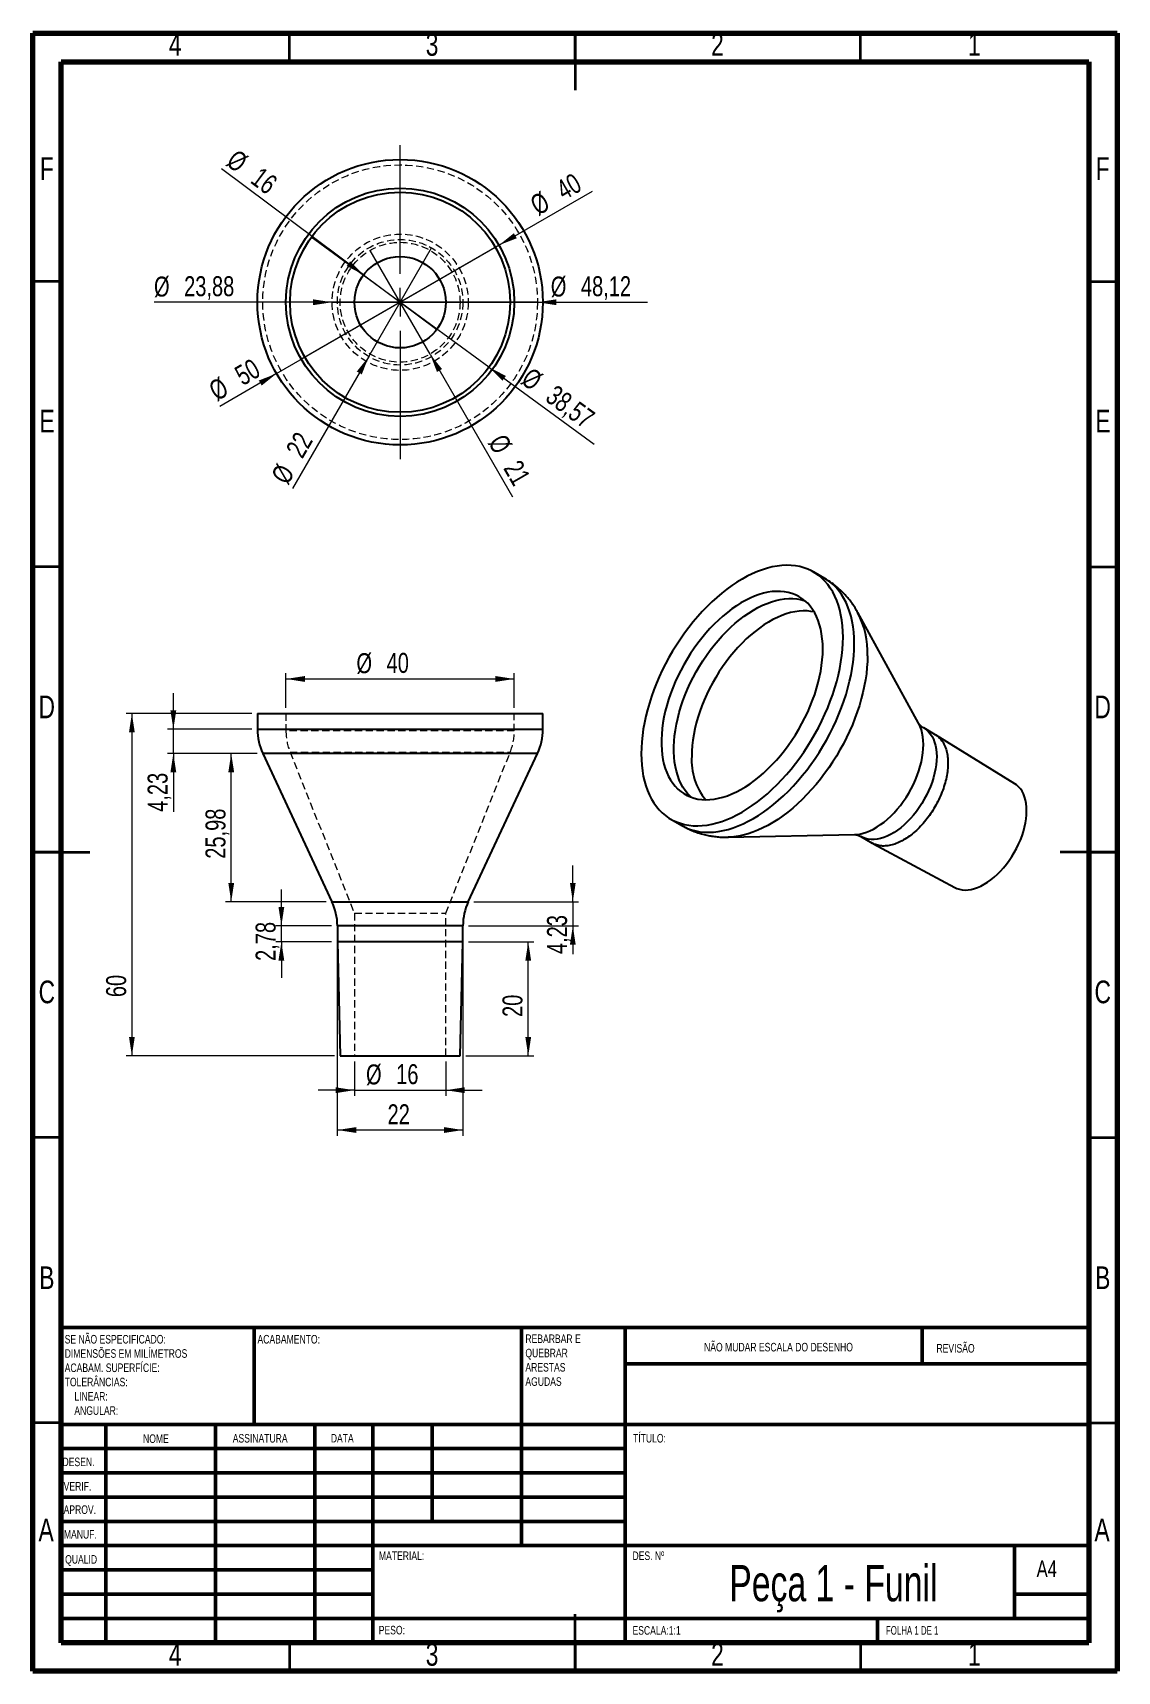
# Model space of a CAD drawing. Header units: millimetres. Extents: x 15 to 205, y 5 to 292.
import ezdxf

# ---------------------------------------------------------------- set-up
doc = ezdxf.new("R2010")
doc.units = ezdxf.units.MM
doc.linetypes.add('HIDDEN', pattern=[1.905, 1.27, -0.635])
doc.styles.add('SLDTEXTSTYLE0', font='TXT', dxfattribs={"width": 0.75})
doc.styles.add('SLDTEXTSTYLE1', font='TXT', dxfattribs={"width": 0.6875})
doc.styles.add('SLDTEXTSTYLE2', font='TXT', dxfattribs={"width": 0.696429})
doc.dimstyles.new('SLDDIMSTYLE0', dxfattribs={"dimtxt": 3.5, "dimasz": 3.302, "dimexe": 0, "dimexo": 0.0625, "dimgap": 0.875, "dimtad": 1, "dimrnd": 1e-09, "dimzin": 12, "dimdsep": 46, "dimtxsty": 'SLDTEXTSTYLE0', "dimblk1": 'NONE', "dimsah": 1, "dimcen": 0, "dimadec": 0, "dimazin": 3, "dimtfac": 1, "dimtmove": 0, "dimatfit": 3, "dimldrblk": 'NONE', "dimfxl": 0, "dimfrac": 2, "dimtolj": 1, "dimtzin": 12, "dimarcsym": 0})
doc.dimstyles.new('SLDDIMSTYLE1', dxfattribs={"dimtxt": 3.5, "dimasz": 3.302, "dimexe": 0, "dimexo": 0.0625, "dimgap": 0.875, "dimtad": 1, "dimrnd": 1e-09, "dimzin": 12, "dimdsep": 46, "dimtxsty": 'SLDTEXTSTYLE0', "dimsah": 1, "dimcen": 0.09, "dimadec": 0, "dimazin": 3, "dimtfac": 1, "dimtofl": 0, "dimtmove": 0, "dimatfit": 3, "dimfxl": 0, "dimfrac": 2, "dimtolj": 1, "dimtzin": 12, "dimarcsym": 0})
doc.dimstyles.new('SLDDIMSTYLE2', dxfattribs={"dimtxt": 3.5, "dimasz": 3.302, "dimexe": 0, "dimexo": 0.0625, "dimgap": 0.875, "dimtad": 1, "dimrnd": 1e-09, "dimzin": 12, "dimdsep": 46, "dimtxsty": 'SLDTEXTSTYLE0', "dimsah": 1, "dimcen": 0.09, "dimadec": 0, "dimazin": 3, "dimtfac": 1, "dimtmove": 0, "dimatfit": 0, "dimfxl": 0, "dimfrac": 2, "dimtolj": 1, "dimtzin": 12, "dimarcsym": 0})

# ---------------------------------------------------------------- blocks, each defined once
blk = doc.blocks.new('SW_NOTE_0')
at = {"color": 0, "linetype": 'Continuous', "lineweight": 0, "char_height": 1.5, "attachment_point": 1, "style": 'SLDTEXTSTYLE0'}
for s, insert in [('SE NÃO ESPECIFICADO:', (0, 1.93)), ('ACABAM. SUPERFÍCIE:', (0, -3.07)), ('DIMENSÕES EM MILÍMETROS', (0, -0.57)), ('TOLERÂNCIAS:', (0, -5.57)), ('LINEAR:', (1.69, -8.07)), ('ANGULAR:', (1.69, -10.57))]:
    blk.add_mtext(s, dxfattribs=dict(at, insert=insert))
blk = doc.blocks.new('SW_NOTE_1')
at = {"color": 0, "linetype": 'Continuous', "lineweight": 0, "char_height": 1.5, "attachment_point": 1, "style": 'SLDTEXTSTYLE0'}
for s, insert in [('REBARBAR E', (0, 1.93)), ('QUEBRAR', (0, -0.57)), ('ARESTAS', (0, -3.07)), ('AGUDAS', (0, -5.57))]:
    blk.add_mtext(s, dxfattribs=dict(at, insert=insert))
blk = doc.blocks.new('_D')
at = {"color": 7, "linetype": 'Continuous', "lineweight": 18}
for q in [(113.09, 264.32), (62.04, 234.85)]:
    blk.add_line((96.68, 254.85), q, dxfattribs=at)
blk.add_solid([(96.68, 254.85), (99.8, 256.06), (99.29, 256.94)], dxfattribs=at)
at = {"color": 7, "linetype": 'Continuous', "lineweight": 18, "char_height": 3.5, "attachment_point": 1, "rotation": 30, "style": 'SLDTEXTSTYLE0'}
for s, insert in [('40', (106.33, 265.68)), ('%%c', (101.79, 263))]:
    blk.add_mtext(s, dxfattribs=dict(at, insert=insert))
blk = doc.blocks.new('_None')
blk = doc.blocks.new('_D_1')
at = {"color": 7, "linetype": 'Continuous', "lineweight": 18}
for q in [(63.79, 256.23), (113.38, 219.99)]:
    blk.add_line((94.93, 233.47), q, dxfattribs=at)
blk.add_solid([(94.93, 233.47), (97.3, 231.11), (97.9, 231.93)], dxfattribs=at)
at = {"color": 7, "linetype": 'Continuous', "lineweight": 18, "char_height": 3.5, "attachment_point": 1, "rotation": 323.8395, "style": 'SLDTEXTSTYLE0'}
for s, insert in [('%%c', (102.38, 233.61)), ('38,57', (106.67, 230.54))]:
    blk.add_mtext(s, dxfattribs=dict(at, insert=insert))
blk = doc.blocks.new('_D_2')
at = {"color": 7, "linetype": 'Continuous', "lineweight": 18}
for q in [(48.07, 268.21), (85.77, 240.06)]:
    blk.add_line((72.95, 249.64), q, dxfattribs=at)
blk.add_solid([(72.95, 249.64), (70.61, 252.02), (70, 251.21)], dxfattribs=at)
at = {"color": 7, "linetype": 'Continuous', "lineweight": 18, "char_height": 3.5, "attachment_point": 1, "rotation": 323.2526, "style": 'SLDTEXTSTYLE0'}
for s, insert in [('%%c', (50.77, 271.82)), ('16', (55.03, 268.71))]:
    blk.add_mtext(s, dxfattribs=dict(at, insert=insert))
blk = doc.blocks.new('_D_3')
at = {"color": 7, "linetype": 'Continuous', "lineweight": 18}
for q in [(101.01, 257.35), (47.75, 226.6)]:
    blk.add_line((57.71, 232.35), q, dxfattribs=at)
blk.add_solid([(57.71, 232.35), (54.6, 231.14), (55.11, 230.26)], dxfattribs=at)
at = {"color": 7, "linetype": 'Continuous', "lineweight": 18, "char_height": 3.5, "attachment_point": 1, "rotation": 30, "style": 'SLDTEXTSTYLE0'}
for s, insert in [('50', (50.04, 233.18)), ('%%c', (45.5, 230.5))]:
    blk.add_mtext(s, dxfattribs=dict(at, insert=insert))
blk = doc.blocks.new('_D_4')
at = {"color": 7, "linetype": 'Continuous', "lineweight": 18}
for q in [(55.3, 244.85), (122.68, 244.85)]:
    blk.add_line((103.43, 244.85), q, dxfattribs=at)
blk.add_solid([(103.43, 244.85), (106.73, 244.34), (106.73, 245.36)], dxfattribs=at)
at = {"color": 7, "linetype": 'Continuous', "lineweight": 18, "char_height": 3.5, "attachment_point": 1, "style": 'SLDTEXTSTYLE0'}
for s, insert in [('%%c', (105.76, 249.35)), ('48,12', (111.04, 249.41))]:
    blk.add_mtext(s, dxfattribs=dict(at, insert=insert))
blk = doc.blocks.new('_D_5')
at = {"color": 7, "linetype": 'Continuous', "lineweight": 18}
for q in [(36.24, 244.85), (91.3, 244.85)]:
    blk.add_line((67.43, 244.85), q, dxfattribs=at)
blk.add_solid([(67.43, 244.85), (64.12, 245.36), (64.12, 244.34)], dxfattribs=at)
at = {"color": 7, "linetype": 'Continuous', "lineweight": 18, "char_height": 3.5, "attachment_point": 1, "style": 'SLDTEXTSTYLE0'}
for s, insert in [('%%c', (36.24, 249.35)), ('23,88', (41.52, 249.41))]:
    blk.add_mtext(s, dxfattribs=dict(at, insert=insert))
blk = doc.blocks.new('_D_6')
at = {"color": 7, "linetype": 'Continuous', "lineweight": 18}
for q in [(84.86, 254.38), (60.5, 212.19)]:
    blk.add_line((73.86, 235.32), q, dxfattribs=at)
blk.add_solid([(73.86, 235.32), (71.77, 232.72), (72.65, 232.21)], dxfattribs=at)
at = {"color": 7, "linetype": 'Continuous', "lineweight": 18, "char_height": 3.5, "attachment_point": 1, "rotation": 60, "style": 'SLDTEXTSTYLE0'}
for s, insert in [('22', (59.2, 219.04)), ('%%c', (56.61, 214.44))]:
    blk.add_mtext(s, dxfattribs=dict(at, insert=insert))
blk = doc.blocks.new('_D_7')
at = {"color": 7, "linetype": 'Continuous', "lineweight": 18}
for q in [(74.11, 253.94), (99.04, 210.77)]:
    blk.add_line((84.61, 235.76), q, dxfattribs=at)
blk.add_solid([(84.61, 235.76), (85.82, 232.64), (86.7, 233.15)], dxfattribs=at)
at = {"color": 7, "linetype": 'Continuous', "lineweight": 18, "char_height": 3.5, "attachment_point": 1, "rotation": 300, "style": 'SLDTEXTSTYLE0'}
for s, insert in [('%%c', (97.72, 222.07)), ('21', (100.4, 217.52))]:
    blk.add_mtext(s, dxfattribs=dict(at, insert=insert))
blk = doc.blocks.new('SW_CENTERMARKSYMBOL_0')
at = {"color": 0, "linetype": 'Continuous', "lineweight": 0}
for p, q in [((0, 5), (0, 27.5)), ((-5, 0), (-27.5, 0)), ((0, 0), (-2.5, 0)), ((0, 0), (0, 2.5)), ((0, 0), (0, -2.5)), ((0, 0), (2.5, 0)), ((5, 0), (27.5, 0)), ((0, -5), (0, -27.5))]:
    blk.add_line(p, q, dxfattribs=at)
blk = doc.blocks.new('_D_8')
at = {"color": 7, "linetype": 'Continuous', "lineweight": 18}
for p, q in [((53.36, 172.81), (31.36, 172.81)), ((32.36, 172.81), (32.36, 112.81)), ((67.86, 112.81), (31.36, 112.81))]:
    blk.add_line(p, q, dxfattribs=at)
for points in [[(32.36, 172.81), (31.86, 169.51), (32.87, 169.51)], [(32.36, 112.81), (32.87, 116.11), (31.86, 116.11)]]:
    blk.add_solid(points, dxfattribs=at)
at = {"color": 7, "linetype": 'Continuous', "lineweight": 18, "insert": (27.85, 123.1), "char_height": 3.5, "attachment_point": 1, "rotation": 90, "style": 'SLDTEXTSTYLE0'}
blk.add_mtext('60', dxfattribs=at)
blk = doc.blocks.new('_D_9')
at = {"color": 7, "linetype": 'Continuous', "lineweight": 18}
for p, q in [((91.36, 132.81), (102.81, 132.81)), ((101.81, 112.81), (101.81, 132.81)), ((90.86, 112.81), (102.81, 112.81))]:
    blk.add_line(p, q, dxfattribs=at)
for points in [[(101.81, 132.81), (101.3, 129.51), (102.31, 129.51)], [(101.81, 112.81), (102.31, 116.11), (101.3, 116.11)]]:
    blk.add_solid(points, dxfattribs=at)
at = {"color": 7, "linetype": 'Continuous', "lineweight": 18, "insert": (97.29, 119.63), "char_height": 3.5, "attachment_point": 1, "rotation": 90, "style": 'SLDTEXTSTYLE0'}
blk.add_mtext('20', dxfattribs=at)
blk = doc.blocks.new('_D_10')
at = {"color": 7, "linetype": 'Continuous', "lineweight": 18}
for p, q in [((58.56, 135.59), (58.56, 141.94)), ((67.36, 135.59), (57.56, 135.59)), ((58.56, 132.81), (58.56, 135.59)), ((67.36, 132.81), (57.56, 132.81)), ((58.56, 132.81), (58.56, 126.46))]:
    blk.add_line(p, q, dxfattribs=at)
for points in [[(58.56, 135.59), (59.06, 138.89), (58.05, 138.89)], [(58.56, 132.81), (58.05, 129.51), (59.06, 129.51)]]:
    blk.add_solid(points, dxfattribs=at)
at = {"color": 7, "linetype": 'Continuous', "lineweight": 18, "insert": (54.04, 129.45), "char_height": 3.5, "attachment_point": 1, "rotation": 90, "style": 'SLDTEXTSTYLE0'}
blk.add_mtext('2,78', dxfattribs=at)
blk = doc.blocks.new('_D_11')
at = {"color": 7, "linetype": 'Continuous', "lineweight": 18}
for p, q in [((109.62, 139.82), (109.62, 146.17)), ((92.3, 139.82), (110.62, 139.82)), ((109.62, 139.82), (109.62, 135.59)), ((91.36, 135.59), (110.62, 135.59)), ((109.62, 135.59), (109.62, 130.65))]:
    blk.add_line(p, q, dxfattribs=at)
for points in [[(109.62, 139.82), (110.12, 143.12), (109.11, 143.12)], [(109.62, 135.59), (109.11, 132.29), (110.12, 132.29)]]:
    blk.add_solid(points, dxfattribs=at)
at = {"color": 7, "linetype": 'Continuous', "lineweight": 18, "insert": (105.1, 130.65), "char_height": 3.5, "attachment_point": 1, "rotation": 90, "style": 'SLDTEXTSTYLE0'}
blk.add_mtext('4,23', dxfattribs=at)
blk = doc.blocks.new('_D_12')
at = {"color": 7, "linetype": 'Continuous', "lineweight": 18}
for p, q in [((54.3, 165.8), (48.77, 165.8)), ((49.77, 139.82), (49.77, 165.8)), ((66.43, 139.82), (48.77, 139.82))]:
    blk.add_line(p, q, dxfattribs=at)
for points in [[(49.77, 165.8), (49.26, 162.5), (50.28, 162.5)], [(49.77, 139.82), (50.28, 143.12), (49.26, 143.12)]]:
    blk.add_solid(points, dxfattribs=at)
at = {"color": 7, "linetype": 'Continuous', "lineweight": 18, "insert": (45.26, 147.35), "char_height": 3.5, "attachment_point": 1, "rotation": 90, "style": 'SLDTEXTSTYLE0'}
blk.add_mtext('25,98', dxfattribs=at)
blk = doc.blocks.new('_D_13')
at = {"color": 7, "linetype": 'Continuous', "lineweight": 18}
for p, q in [((39.63, 170.03), (39.63, 176.38)), ((53.36, 170.03), (38.63, 170.03)), ((39.63, 165.8), (39.63, 170.03)), ((54.3, 165.8), (38.63, 165.8)), ((39.63, 165.8), (39.63, 155.57))]:
    blk.add_line(p, q, dxfattribs=at)
for points in [[(39.63, 170.03), (40.14, 173.33), (39.12, 173.33)], [(39.63, 165.8), (39.12, 162.5), (40.14, 162.5)]]:
    blk.add_solid(points, dxfattribs=at)
at = {"color": 7, "linetype": 'Continuous', "lineweight": 18, "insert": (35.12, 155.57), "char_height": 3.5, "attachment_point": 1, "rotation": 90, "style": 'SLDTEXTSTYLE0'}
blk.add_mtext('4,23', dxfattribs=at)
blk = doc.blocks.new('_D_14')
at = {"color": 7, "linetype": 'Continuous', "lineweight": 18}
for p, q in [((59.36, 173.81), (59.36, 179.85)), ((59.36, 178.85), (99.36, 178.85)), ((99.36, 173.81), (99.36, 179.85))]:
    blk.add_line(p, q, dxfattribs=at)
for points in [[(59.36, 178.85), (62.67, 178.34), (62.67, 179.36)], [(99.36, 178.85), (96.06, 179.36), (96.06, 178.34)]]:
    blk.add_solid(points, dxfattribs=at)
at = {"color": 7, "linetype": 'Continuous', "lineweight": 18, "char_height": 3.5, "attachment_point": 1, "style": 'SLDTEXTSTYLE0'}
for s, insert in [('%%c', (71.71, 183.36)), ('40', (76.99, 183.41))]:
    blk.add_mtext(s, dxfattribs=dict(at, insert=insert))
blk = doc.blocks.new('_D_15')
at = {"color": 7, "linetype": 'Continuous', "lineweight": 18}
for p, q in [((71.36, 111.81), (71.36, 105.8)), ((87.36, 111.81), (87.36, 105.8)), ((71.36, 106.8), (65.01, 106.8)), ((71.36, 106.8), (87.36, 106.8)), ((87.36, 106.8), (93.71, 106.8))]:
    blk.add_line(p, q, dxfattribs=at)
for points in [[(71.36, 106.8), (68.06, 107.3), (68.06, 106.29)], [(87.36, 106.8), (90.67, 106.29), (90.67, 107.3)]]:
    blk.add_solid(points, dxfattribs=at)
at = {"color": 7, "linetype": 'Continuous', "lineweight": 18, "char_height": 3.5, "attachment_point": 1, "style": 'SLDTEXTSTYLE0'}
for s, insert in [('%%c', (73.39, 111.31)), ('16', (78.67, 111.36))]:
    blk.add_mtext(s, dxfattribs=dict(at, insert=insert))
blk = doc.blocks.new('_D_16')
at = {"color": 7, "linetype": 'Continuous', "lineweight": 18}
for p, q in [((68.36, 131.81), (68.36, 98.82)), ((90.36, 131.81), (90.36, 98.82)), ((90.36, 99.82), (68.36, 99.82))]:
    blk.add_line(p, q, dxfattribs=at)
for points in [[(68.36, 99.82), (71.67, 99.31), (71.67, 100.33)], [(90.36, 99.82), (87.06, 100.33), (87.06, 99.31)]]:
    blk.add_solid(points, dxfattribs=at)
at = {"color": 7, "linetype": 'Continuous', "lineweight": 18, "insert": (77.16, 104.33), "char_height": 3.5, "attachment_point": 1, "style": 'SLDTEXTSTYLE0'}
blk.add_mtext('22', dxfattribs=at)

msp = doc.modelspace()

# ---------------------------------------------------------------- linework, layer by layer
at = {"color": 7, "linetype": 'Continuous', "lineweight": 70}
for p, q in [((15, 5), (15, 292)), ((15, 292), (205, 292)), ((205, 292), (205, 5)), ((20, 10), (20, 287)), ((20, 287), (200, 287)), ((200, 287), (200, 10)), ((200, 10), (20, 10)), ((205, 5), (15, 5))]:
    msp.add_line(p, q, dxfattribs=at)
at = {"color": 7, "linetype": 'Continuous', "lineweight": 35}
for p, q in [((60, 287), (60, 292)), ((110, 292), (110, 282)), ((110, 287), (110, 292)), ((160, 287), (160, 292)), ((20, 248.5), (15, 248.5)), ((200, 248.5), (205, 248.5)), ((20, 198.5), (15, 198.5)), ((200, 198.5), (205, 198.5)), ((15, 148.5), (25, 148.5)), ((20, 148.5), (15, 148.5)), ((205, 148.5), (195, 148.5)), ((200, 148.5), (205, 148.5)), ((20, 98.5), (15, 98.5)), ((200, 98.5), (205, 98.5)), ((20, 48.5), (15, 48.5)), ((200, 48.5), (205, 48.5)), ((110, 5), (110, 15)), ((60, 10), (60, 5)), ((110, 10), (110, 5)), ((160, 10), (160, 5))]:
    msp.add_line(p, q, dxfattribs=at)
at = {"color": 7, "linetype": 'Continuous', "lineweight": 25}
for p, q in [((153.743, 196.462), (151.777, 197.598)), ((170.209, 171.102), (159.561, 190.464)), ((54.363, 172.81), (54.363, 170.028)), ((54.363, 172.81), (104.363, 172.81)), ((104.363, 170.028), (104.363, 172.81)), ((173.062, 169.145), (171.095, 170.28)), ((187.048, 160.491), (173.158, 169.087)), ((55.301, 165.799), (67.425, 139.82)), ((91.301, 139.82), (103.425, 165.799)), ((126.779, 154.295), (128.746, 153.16)), ((136.849, 151.121), (158.941, 151.583)), ((160.096, 151.227), (162.062, 150.092)), ((162.161, 150.037), (176.551, 142.307)), ((68.363, 135.591), (68.363, 132.81)), ((90.363, 132.81), (90.363, 135.591)), ((68.363, 132.81), (68.863, 112.807)), ((89.863, 112.807), (90.363, 132.81)), ((68.863, 112.81), (89.863, 112.81))]:
    msp.add_line(p, q, dxfattribs=at)
at = {"color": 7, "linetype": 'HIDDEN', "lineweight": 18}
for p, q in [((59.363, 172.81), (59.363, 169.736)), ((99.363, 169.736), (99.363, 172.81)), ((104.363, 170.028), (54.363, 170.028)), ((99.363, 169.736), (59.371, 169.736)), ((55.301, 165.799), (103.425, 165.799)), ((60.079, 166.022), (98.64, 166.022)), ((60.079, 166.022), (71.363, 137.81)), ((87.359, 137.8), (98.648, 166.022)), ((91.301, 139.82), (67.425, 139.82)), ((71.363, 137.81), (87.363, 137.81)), ((71.363, 137.81), (71.363, 112.81)), ((87.363, 112.81), (87.363, 137.81)), ((68.363, 135.591), (90.363, 135.591))]:
    msp.add_line(p, q, dxfattribs=at)
at = {"color": 8, "linetype": 'Continuous', "lineweight": 25}
for p, q in [((54.363, 170.028), (104.363, 170.028)), ((103.425, 165.799), (55.301, 165.799)), ((67.425, 139.82), (91.301, 139.82)), ((90.363, 135.591), (68.363, 135.591))]:
    msp.add_line(p, q, dxfattribs=at)
at = {"color": 7, "linetype": 'Continuous', "lineweight": 50}
for p, q in [((20, 65.25), (200, 65.25)), ((20, 65.25), (20, 10)), ((53.8, 48.25), (53.8, 65.25)), ((100.6, 65.25), (100.6, 27)), ((118.8, 65.25), (118.8, 10)), ((170.8, 58.875), (170.8, 65.25)), ((200, 58.875), (118.8, 58.875)), ((200, 48.25), (20, 48.25)), ((27.8, 48.25), (27.8, 10)), ((46.991, 48.25), (46.991, 10)), ((64.399, 48.25), (64.399, 10)), ((74.6, 10), (74.6, 48.25)), ((85, 31.25), (85, 48.25)), ((118.8, 44), (20, 44)), ((118.8, 39.75), (20, 39.75)), ((118.8, 35.5), (20, 35.5)), ((118.8, 31.25), (20, 31.25)), ((74.6, 27), (20, 27)), ((74.6, 27), (200, 27)), ((187, 14.25), (187, 27)), ((74.6, 22.75), (20, 22.75)), ((74.6, 18.5), (20, 18.5)), ((200, 18.5), (187, 18.5)), ((20, 14.25), (200, 14.25)), ((163, 10), (163, 14.25))]:
    msp.add_line(p, q, dxfattribs=at)
at = {"color": 7, "linetype": 'Continuous', "lineweight": 25, "flags": 128}
for points in [[(156.955, 186.151), (156.933, 187.172), (156.865, 188.164), (156.752, 189.125), (156.593, 190.052), (156.391, 190.942), (156.145, 191.795), (155.855, 192.606), (155.523, 193.375), (155.149, 194.099), (154.734, 194.776), (154.28, 195.405), (153.787, 195.984), (153.257, 196.512), (152.691, 196.986), (152.09, 197.407), (151.457, 197.773), (150.792, 198.083), (150.098, 198.335), (149.376, 198.531), (148.629, 198.668), (147.857, 198.747), (147.063, 198.768), (146.249, 198.73), (145.417, 198.633), (144.57, 198.479), (143.709, 198.266), (142.836, 197.996), (141.955, 197.67), (141.066, 197.288), (140.173, 196.851), (139.278, 196.36), (138.382, 195.817), (137.489, 195.223), (136.601, 194.579), (135.719, 193.888), (134.847, 193.15), (133.986, 192.369), (133.138, 191.545), (132.306, 190.681), (131.493, 189.779), (130.699, 188.842), (129.927, 187.872), (129.179, 186.871), (128.457, 185.842), (127.763, 184.788), (127.098, 183.711), (126.465, 182.614), (125.865, 181.5), (125.299, 180.372), (124.769, 179.232), (124.276, 178.084), (123.821, 176.93), (123.407, 175.774), (123.033, 174.619), (122.7, 173.466), (122.411, 172.32), (122.164, 171.184), (121.962, 170.059), (121.804, 168.95), (121.691, 167.859), (121.623, 166.788), (121.6, 165.741), (121.623, 164.72), (121.691, 163.728), (121.804, 162.768), (121.962, 161.841), (122.164, 160.95), (122.411, 160.098), (122.7, 159.287), (123.033, 158.518), (123.407, 157.794), (123.821, 157.117), (124.276, 156.488), (124.769, 155.909), (125.299, 155.381), (125.865, 154.906), (126.465, 154.486), (127.098, 154.12), (127.763, 153.81), (128.457, 153.557), (129.179, 153.362), (129.927, 153.224), (130.699, 153.145), (131.493, 153.125), (132.306, 153.163), (133.138, 153.259), (133.986, 153.414), (134.847, 153.627), (135.719, 153.896), (136.601, 154.223), (137.489, 154.605), (138.382, 155.042), (139.278, 155.533), (140.173, 156.076), (141.066, 156.67), (141.955, 157.314), (142.836, 158.005), (143.709, 158.742), (144.57, 159.524), (145.417, 160.348), (146.249, 161.212), (147.063, 162.113), (147.857, 163.05), (148.629, 164.021), (149.376, 165.022), (150.098, 166.05), (150.792, 167.105), (151.457, 168.182), (152.09, 169.279), (152.691, 170.393), (153.257, 171.521), (153.787, 172.661), (154.28, 173.809), (154.734, 174.962), (155.149, 176.119), (155.523, 177.274), (155.855, 178.427), (156.145, 179.572), (156.391, 180.709), (156.593, 181.833), (156.752, 182.943), (156.865, 184.034), (156.933, 185.104), (156.955, 186.151)], [(153.42, 184.11), (153.397, 185.021), (153.329, 185.903), (153.216, 186.753), (153.059, 187.568), (152.857, 188.346), (152.612, 189.085), (152.324, 189.781), (151.994, 190.433), (151.624, 191.038), (151.214, 191.595), (150.766, 192.102), (150.281, 192.558), (149.761, 192.96), (149.207, 193.307), (148.621, 193.599), (148.005, 193.835), (147.362, 194.013), (146.693, 194.133), (145.999, 194.195), (145.285, 194.199), (144.551, 194.144), (143.8, 194.03), (143.035, 193.859), (142.257, 193.631), (141.47, 193.345), (140.676, 193.005), (139.878, 192.609), (139.078, 192.16), (138.278, 191.659), (137.481, 191.108), (136.691, 190.508), (135.908, 189.862), (135.137, 189.171), (134.378, 188.437), (133.635, 187.664), (132.911, 186.853), (132.207, 186.007), (131.525, 185.129), (130.868, 184.222), (130.239, 183.288), (129.638, 182.33), (129.068, 181.352), (128.53, 180.357), (128.028, 179.347), (127.561, 178.327), (127.132, 177.299), (126.741, 176.267), (126.391, 175.234), (126.082, 174.203), (125.815, 173.177), (125.592, 172.161), (125.412, 171.156), (125.277, 170.167), (125.186, 169.197), (125.141, 168.248), (125.141, 167.323), (125.186, 166.427), (125.277, 165.561), (125.412, 164.728), (125.592, 163.931), (125.815, 163.172), (126.082, 162.455), (126.391, 161.78), (126.741, 161.151), (127.132, 160.57), (127.561, 160.038), (128.028, 159.556), (128.53, 159.127), (129.068, 158.752), (129.638, 158.432), (130.239, 158.169), (130.868, 157.962), (131.525, 157.813), (132.207, 157.721), (132.911, 157.689), (133.635, 157.714), (134.378, 157.799), (135.137, 157.941), (135.908, 158.141), (136.691, 158.398), (137.481, 158.711), (138.278, 159.079), (139.078, 159.502), (139.878, 159.977), (140.676, 160.503), (141.47, 161.079), (142.257, 161.702), (143.035, 162.371), (143.8, 163.084), (144.551, 163.837), (145.285, 164.63), (145.999, 165.458), (146.693, 166.321), (147.362, 167.214), (148.005, 168.135), (148.621, 169.081), (149.207, 170.049), (149.761, 171.036), (150.281, 172.039), (150.766, 173.054), (151.214, 174.079), (151.624, 175.109), (151.994, 176.142), (152.324, 177.175), (152.612, 178.204), (152.857, 179.225), (153.059, 180.236), (153.216, 181.233), (153.329, 182.213), (153.397, 183.173), (153.42, 184.11)], [(176.548, 142.309), (176.882, 142.151), (177.34, 141.999), (177.825, 141.904), (178.333, 141.869), (178.863, 141.893), (179.41, 141.976), (179.971, 142.117), (180.543, 142.316), (181.122, 142.571), (181.704, 142.88), (182.287, 143.243), (182.866, 143.657), (183.437, 144.118), (183.998, 144.625), (184.545, 145.173), (185.075, 145.761), (185.583, 146.383), (186.068, 147.037), (186.526, 147.718), (186.954, 148.422), (187.35, 149.145), (187.711, 149.882), (188.035, 150.629), (188.319, 151.381), (188.564, 152.133), (188.765, 152.881), (188.924, 153.62), (189.037, 154.346), (189.106, 155.054), (189.129, 155.74), (189.106, 156.4), (189.037, 157.029), (188.924, 157.623), (188.765, 158.18), (188.564, 158.695), (188.319, 159.165), (188.035, 159.588), (187.711, 159.961), (187.35, 160.281), (187.046, 160.493)]]:
    msp.add_lwpolyline(points, dxfattribs=at)
at = {"color": 8, "linetype": 'Continuous', "lineweight": 25, "flags": 128}
for points in [[(158.922, 185.016), (158.899, 186.037), (158.831, 187.029), (158.718, 187.99), (158.56, 188.916), (158.358, 189.807), (158.111, 190.659), (157.822, 191.471), (157.49, 192.239), (157.116, 192.963), (156.701, 193.64), (156.247, 194.269), (155.754, 194.849), (155.224, 195.376), (154.658, 195.851), (154.057, 196.272), (153.743, 196.462)], [(130.425, 158.101), (130.201, 158.301), (129.735, 158.783), (129.305, 159.315), (128.915, 159.896), (128.565, 160.525), (128.256, 161.2), (127.989, 161.917), (127.766, 162.676), (127.586, 163.473), (127.451, 164.306), (127.36, 165.172), (127.315, 166.069), (127.315, 166.993), (127.36, 167.942), (127.451, 168.912), (127.586, 169.901), (127.766, 170.906), (127.989, 171.922), (128.256, 172.948), (128.565, 173.979), (128.915, 175.012), (129.305, 176.044), (129.735, 177.072), (130.201, 178.093), (130.704, 179.102), (131.241, 180.097), (131.811, 181.075), (132.412, 182.033), (133.042, 182.967), (133.699, 183.874), (134.38, 184.752), (135.085, 185.598), (135.809, 186.409), (136.552, 187.182), (137.31, 187.916), (138.082, 188.607), (138.864, 189.253), (139.655, 189.853), (140.452, 190.404), (141.251, 190.905), (142.052, 191.354), (142.85, 191.75), (143.644, 192.091), (144.431, 192.376), (145.208, 192.604), (145.974, 192.775), (146.724, 192.889), (147.458, 192.944), (148.173, 192.94), (148.866, 192.878), (149.536, 192.758), (150.179, 192.58), (150.305, 192.537)], [(151.906, 190.588), (151.344, 190.695), (150.668, 190.766), (149.969, 190.778), (149.251, 190.732), (148.515, 190.627), (147.765, 190.464), (147.002, 190.244), (146.23, 189.967), (145.451, 189.635), (144.667, 189.248), (143.881, 188.807), (143.096, 188.315), (142.314, 187.772), (141.538, 187.181), (140.77, 186.543), (140.014, 185.861), (139.27, 185.136), (138.543, 184.372), (137.834, 183.571), (137.146, 182.735), (136.481, 181.867), (135.841, 180.971), (135.229, 180.049), (134.646, 179.103), (134.094, 178.139), (133.576, 177.157), (133.092, 176.163), (132.645, 175.158), (132.236, 174.147), (131.866, 173.133), (131.536, 172.118), (131.249, 171.108), (131.004, 170.104), (130.802, 169.11), (130.645, 168.13), (130.532, 167.167), (130.464, 166.224), (130.441, 165.303)], [(128.746, 153.16), (129.065, 152.984), (129.73, 152.675), (130.424, 152.422), (131.146, 152.226), (131.894, 152.089), (132.666, 152.01), (133.459, 151.989), (134.273, 152.027), (135.105, 152.124), (135.952, 152.279), (136.814, 152.491), (137.686, 152.761), (138.568, 153.087), (139.456, 153.47), (140.349, 153.907), (141.245, 154.397), (142.14, 154.941), (143.033, 155.535), (143.921, 156.178), (144.803, 156.87), (145.675, 157.607), (146.537, 158.389), (147.384, 159.212), (148.216, 160.076), (149.03, 160.978), (149.824, 161.915), (150.595, 162.885), (151.343, 163.886), (152.065, 164.915), (152.759, 165.969), (153.424, 167.046), (154.057, 168.143), (154.658, 169.257), (155.224, 170.386), (155.754, 171.525), (156.247, 172.673), (156.701, 173.827), (157.116, 174.983), (157.49, 176.139), (157.822, 177.291), (158.111, 178.437), (158.358, 179.574), (158.56, 180.698), (158.718, 181.807), (158.831, 182.898), (158.899, 183.969), (158.922, 185.016)], [(161.249, 182.907), (161.226, 181.882), (161.159, 180.835), (161.046, 179.766), (160.889, 178.68), (160.688, 177.579), (160.443, 176.467), (160.155, 175.345), (159.825, 174.217), (159.454, 173.086), (159.042, 171.955), (158.591, 170.828), (158.102, 169.706), (157.576, 168.593), (157.015, 167.492), (156.42, 166.406), (155.792, 165.338), (155.134, 164.29), (154.447, 163.265), (153.733, 162.267), (152.994, 161.297), (152.231, 160.358), (151.447, 159.454), (150.645, 158.585), (149.825, 157.755), (148.99, 156.965), (148.143, 156.219), (147.285, 155.516), (146.419, 154.861), (145.548, 154.254), (144.673, 153.697), (143.797, 153.191), (142.922, 152.738), (142.05, 152.339), (141.184, 151.995), (140.327, 151.707), (139.48, 151.475), (138.645, 151.301), (137.825, 151.185), (137.022, 151.126), (136.864, 151.122)], [(158.941, 151.583), (159.303, 151.602), (159.879, 151.681), (160.47, 151.816), (161.072, 152.009), (161.682, 152.257), (162.297, 152.56), (162.913, 152.916), (163.528, 153.323), (164.138, 153.779), (164.74, 154.281), (165.33, 154.827), (165.906, 155.414), (166.465, 156.039), (167.002, 156.698), (167.517, 157.387), (168.005, 158.104), (168.464, 158.845), (168.892, 159.604), (169.286, 160.379), (169.645, 161.165), (169.966, 161.959), (170.248, 162.755), (170.489, 163.549), (170.689, 164.338), (170.844, 165.117), (170.956, 165.882), (171.024, 166.629), (171.046, 167.353), (171.024, 168.052), (170.956, 168.72), (170.844, 169.356), (170.689, 169.955), (170.489, 170.514), (170.248, 171.03), (170.209, 171.102)], [(171.095, 170.28), (171.199, 170.217), (171.596, 169.933), (171.957, 169.594), (172.281, 169.203), (172.566, 168.763), (172.809, 168.276), (173.011, 167.745), (173.169, 167.172), (173.282, 166.562), (173.35, 165.918), (173.373, 165.244), (173.35, 164.543), (173.282, 163.82), (173.169, 163.079), (173.011, 162.325), (172.809, 161.561), (172.566, 160.792), (172.281, 160.023), (171.957, 159.259), (171.596, 158.503), (171.199, 157.761), (170.77, 157.036), (170.31, 156.332), (169.823, 155.655), (169.311, 155.008), (168.777, 154.394), (168.224, 153.818), (167.656, 153.283), (167.076, 152.791), (166.487, 152.346), (165.893, 151.95), (165.297, 151.606), (164.703, 151.316), (164.114, 151.081), (163.534, 150.903), (162.966, 150.783), (162.413, 150.721), (161.879, 150.718), (161.367, 150.774), (160.88, 150.888), (160.42, 151.061), (160.096, 151.227)]]:
    msp.add_lwpolyline(points, dxfattribs=at)
at = {"color": 7, "linetype": 'Continuous', "lineweight": 25}
for radius in [25, 20, 19.285, 8]:
    msp.add_circle((79.363, 244.851), radius, dxfattribs=at)
at = {"color": 7, "linetype": 'HIDDEN', "lineweight": 18}
for radius in [24.062, 11.938, 11, 10.5]:
    msp.add_circle((79.363, 244.851), radius, dxfattribs=at)
at = {"color": 8, "linetype": 'Continuous', "lineweight": 25}
for centre, radius, start, end in [((145.515, 183.361), 15.741, 358.34761, 26.78618), ((141.219, 164.594), 10.801, 176.23258, 219.73852)]:
    msp.add_arc(centre, radius, start, end, dxfattribs=at)
at = {"color": 7, "linetype": 'Continuous', "lineweight": 25}
for centre, start, end in [((64.363, 170.028), 180, 205.01689), ((94.363, 170.028), 334.98311, 0), ((58.363, 135.591), 0, 25.01689), ((100.363, 135.591), 154.98311, 180)]:
    msp.add_arc(centre, 10, start, end, dxfattribs=at)
at = {"color": 7, "linetype": 'HIDDEN', "lineweight": 18}
for centre, start, end in [((69.363, 169.736), 180, 201.80141), ((89.363, 169.736), 338.19859, 0)]:
    msp.add_arc(centre, 10, start, end, dxfattribs=at)
at = {"color": 7, "linetype": 'Continuous', "lineweight": 25}
for points, knots in [([(159.563, 190.446), (159.489, 190.583), (159.259, 191.013), (158.82, 191.699), (158.251, 192.497), (157.639, 193.249), (156.989, 193.955), (156.303, 194.613), (155.583, 195.223), (154.83, 195.78), (154.215, 196.192), (153.841, 196.4), (153.739, 196.457)], [0, 0, 0, 0, 0.0554604, 0.172876, 0.2886601, 0.402979, 0.5160049, 0.6279109, 0.7388682, 0.8490454, 0.9586084, 1, 1, 1, 1]), ([(171.096, 170.283), (171.08, 170.291), (170.946, 170.359), (170.739, 170.516), (170.513, 170.715), (170.365, 170.878), (170.273, 170.999), (170.224, 171.076), (170.216, 171.091), (170.213, 171.096)], [0, 0, 0, 0, 0.0308687, 0.272095, 0.4612947, 0.6306229, 0.7856087, 0.9301125, 1, 1, 1, 1]), ([(173.061, 169.145), (173.062, 169.145), (173.317, 169.034), (173.743, 168.661), (174.319, 168.025), (174.768, 167.225), (175.097, 166.299), (175.296, 165.258), (175.362, 164.121), (175.296, 162.907), (175.097, 161.637), (174.769, 160.331), (174.317, 159.014), (173.75, 157.707), (173.078, 156.433), (172.311, 155.213), (171.462, 154.069), (170.547, 153.019), (169.581, 152.083), (168.58, 151.275), (167.562, 150.611), (166.544, 150.1), (165.543, 149.752), (164.577, 149.572), (163.663, 149.568), (162.809, 149.723), (162.311, 149.969), (162.062, 150.092)], [0, 0, 0, 0, 0.0000258, 0.0416925, 0.0833592, 0.1250258, 0.1666925, 0.2083592, 0.2500258, 0.2916925, 0.3333592, 0.3750258, 0.4166925, 0.4583592, 0.5000258, 0.5416925, 0.5833592, 0.6250258, 0.6666925, 0.7083592, 0.7500258, 0.7916925, 0.8333592, 0.8750258, 0.9166925, 0.9583592, 1, 1, 1, 1]), ([(128.748, 153.165), (128.83, 153.116), (129.176, 152.908), (129.814, 152.591), (130.659, 152.218), (131.527, 151.901), (132.412, 151.637), (133.313, 151.426), (134.228, 151.268), (135.156, 151.165), (136.039, 151.113), (136.611, 151.122), (136.872, 151.126)], [0, 0, 0, 0, 0.03360775, 0.14244567, 0.25106819, 0.35963231, 0.46830809, 0.57726944, 0.68669482, 0.79676754, 0.90767499, 1, 1, 1, 1]), ([(158.943, 151.583), (158.961, 151.583), (158.998, 151.583), (159.125, 151.573), (159.305, 151.543), (159.543, 151.479), (159.817, 151.377), (160.003, 151.275), (160.094, 151.225)], [0, 0, 0, 0, 0.1335627, 0.284941, 0.4463957, 0.6213575, 0.8145421, 1, 1, 1, 1]), ([(90.363, 132.81), (90.363, 132.81), (90.077, 132.81), (88.975, 132.81), (88.16, 132.81), (86.123, 132.81), (84.903, 132.81), (82.243, 132.81), (80.803, 132.81), (77.923, 132.81), (76.484, 132.81), (73.824, 132.81), (72.603, 132.81), (70.567, 132.81), (69.752, 132.81), (68.65, 132.81), (68.363, 132.81), (68.363, 132.81)], [0, 0, 0, 0, 0.125, 0.125, 0.25, 0.25, 0.375, 0.375, 0.5, 0.5, 0.625, 0.625, 0.75, 0.75, 0.875, 0.875, 1, 1, 1, 1])]:
    msp.add_open_spline(points, degree=3, knots=knots, dxfattribs=at)

# ---------------------------------------------------------------- block references
at = {"color": 7, "linetype": 'Continuous', "lineweight": 0}
for name, p in [('SW_CENTERMARKSYMBOL_0', (79.363, 244.851)), ('SW_NOTE_0', (20.594, 61.987)), ('SW_NOTE_1', (101.309, 62.069))]:
    msp.add_blockref(name, p, dxfattribs=at)

# ---------------------------------------------------------------- texts
for s, insert, char_height, attachment_point, style in [('4', (39.96, 292.004), 3.969, 2, 'SLDTEXTSTYLE0'), ('3', (84.96, 292.004), 3.969, 2, 'SLDTEXTSTYLE0'), ('2', (134.96, 292.004), 3.969, 2, 'SLDTEXTSTYLE0'), ('1', (179.96, 292.004), 3.969, 2, 'SLDTEXTSTYLE0'), ('F', (17.458, 270.254), 3.969, 2, 'SLDTEXTSTYLE0'), ('F', (202.458, 270.254), 3.969, 2, 'SLDTEXTSTYLE0'), ('E', (17.508, 226.004), 3.969, 2, 'SLDTEXTSTYLE0'), ('E', (202.508, 226.004), 3.969, 2, 'SLDTEXTSTYLE0'), ('D', (17.453, 175.934), 3.969, 2, 'SLDTEXTSTYLE0'), ('D', (202.453, 175.934), 3.969, 2, 'SLDTEXTSTYLE0'), ('C', (17.459, 126.004), 3.969, 2, 'SLDTEXTSTYLE0'), ('C', (202.459, 126.004), 3.969, 2, 'SLDTEXTSTYLE0'), ('B', (17.471, 75.934), 3.969, 2, 'SLDTEXTSTYLE0'), ('B', (202.471, 75.934), 3.969, 2, 'SLDTEXTSTYLE0'), ('ACABAMENTO:', (54.371, 63.919), 1.5, 1, 'SLDTEXTSTYLE0'), ('NÃO MUDAR ESCALA DO DESENHO', (132.615, 62.533), 1.5, 1, 'SLDTEXTSTYLE0'), ('REVISÃO', (173.328, 62.335), 1.5, 1, 'SLDTEXTSTYLE0'), ('NOME', (34.322, 46.501), 1.5, 1, 'SLDTEXTSTYLE0'), ('ASSINATURA', (50.034, 46.562), 1.5, 1, 'SLDTEXTSTYLE0'), ('DATA', (67.215, 46.576), 1.5, 1, 'SLDTEXTSTYLE0'), ('TÍTULO:', (120.163, 46.576), 1.5, 1, 'SLDTEXTSTYLE0'), ('DESEN.', (20.212, 42.43), 1.5, 1, 'SLDTEXTSTYLE0'), ('VERIF.', (20.41, 38.154), 1.5, 1, 'SLDTEXTSTYLE0'), ('A', (17.34, 31.754), 3.969, 2, 'SLDTEXTSTYLE0'), ('APROV.', (20.402, 34.064), 1.5, 1, 'SLDTEXTSTYLE0'), ('A', (202.34, 31.754), 3.969, 2, 'SLDTEXTSTYLE0'), ('MANUF.', (20.455, 29.734), 1.5, 1, 'SLDTEXTSTYLE0'), ('MATERIAL:', (75.646, 25.986), 1.5, 1, 'SLDTEXTSTYLE0'), ('DES. Nº', (120.074, 25.986), 1.5, 1, 'SLDTEXTSTYLE0'), ('QUALID', (20.669, 25.35), 1.5, 1, 'SLDTEXTSTYLE0'), ('Peça 1 - Funil', (155.269, 23.607), 6.35, 2, 'SLDTEXTSTYLE2'), ('A4', (190.871, 24.406), 2.9104, 1, 'SLDTEXTSTYLE0'), ('PESO:', (75.618, 12.949), 1.4986, 1, 'SLDTEXTSTYLE0'), ('ESCALA:1:1', (120.074, 12.9), 1.5, 1, 'SLDTEXTSTYLE0'), ('FOLHA 1 DE 1', (164.478, 12.9), 1.5, 1, 'SLDTEXTSTYLE1'), ('4', (39.96, 9.934), 3.969, 2, 'SLDTEXTSTYLE0'), ('3', (84.96, 9.934), 3.969, 2, 'SLDTEXTSTYLE0'), ('2', (134.96, 9.934), 3.969, 2, 'SLDTEXTSTYLE0'), ('1', (179.96, 9.934), 3.969, 2, 'SLDTEXTSTYLE0')]:
    msp.add_mtext(s, dxfattribs=dict(at, insert=insert, char_height=char_height, attachment_point=attachment_point, style=style))

# ---------------------------------------------------------------- dimensions: what is measured, and where the dimension line sits
at = {"color": 7, "linetype": 'Continuous', "lineweight": 18}
for p1, p2, picture, middle in [((85.774, 240.065), (72.953, 249.637), '_D_2', (52.167, 265.158)), ((62.043, 234.851), (96.684, 254.851), '_D', (108.663, 261.767)), ((101.014, 257.351), (57.713, 232.351), '_D_3', (52.167, 229.15)), ((63.793, 256.23), (94.933, 233.472), '_D_1', (106.642, 224.915)), ((84.863, 254.377), (73.863, 235.325), '_D_6', (63.057, 216.608)), ((74.113, 253.944), (84.613, 235.758), '_D_7', (96.486, 215.193)), ((91.301, 244.851), (67.425, 244.851), '_D_5', (44.588, 244.851)), ((55.301, 244.851), (103.425, 244.851), '_D_4', (114.329, 244.851))]:
    dim = msp.add_diameter_dim_2p(p1=p1, p2=p2, dimstyle='SLDDIMSTYLE0', dxfattribs=at)
    dim.commit()
    dim.dimension.update_dxf_attribs({"geometry": picture, "text_midpoint": middle, "dimtype": 163})
for base, p1, p2, dimstyle, picture, middle in [((99.363, 178.847), (59.363, 172.81), (99.363, 172.81), 'SLDDIMSTYLE1', '_D_14', (76.939, 178.847)), ((87.363, 106.795), (71.363, 112.81), (87.363, 112.81), 'SLDDIMSTYLE2', '_D_15', (78.614, 106.795))]:
    dim = msp.add_linear_dim(base=base, p1=p1, p2=p2, text='%%c<>', dimstyle=dimstyle, dxfattribs=at)
    dim.commit()
    dim.dimension.update_dxf_attribs({"geometry": picture, "text_midpoint": middle, "dimtype": 160})
for base, p1, p2, dimstyle, picture, middle in [((39.63, 170.028), (55.301, 165.799), (54.363, 170.028), 'SLDDIMSTYLE2', '_D_13', (39.63, 160.098)), ((32.363, 112.81), (54.363, 172.81), (68.863, 112.81), 'SLDDIMSTYLE1', '_D_8', (32.363, 125.686)), ((49.771, 165.799), (67.425, 139.82), (55.301, 165.799), 'SLDDIMSTYLE2', '_D_12', (49.771, 153.17)), ((109.616, 135.591), (91.301, 139.82), (90.363, 135.591), 'SLDDIMSTYLE2', '_D_11', (109.616, 135.173)), ((58.555, 135.591), (68.363, 132.81), (68.363, 135.591), 'SLDDIMSTYLE2', '_D_10', (58.555, 133.971)), ((101.806, 132.81), (89.863, 112.81), (90.363, 132.81), 'SLDDIMSTYLE2', '_D_9', (101.806, 122.215))]:
    dim = msp.add_linear_dim(base=base, p1=p1, p2=p2, angle=90, dimstyle=dimstyle, dxfattribs=at)
    dim.commit()
    dim.dimension.update_dxf_attribs({"geometry": picture, "text_midpoint": middle, "dimtype": 160})
dim = msp.add_linear_dim(base=(68.363, 99.82), p1=(90.363, 132.81), p2=(68.363, 132.81), dimstyle='SLDDIMSTYLE1', dxfattribs=at)
dim.commit()
dim.dimension.update_dxf_attribs({"geometry": '_D_16', "text_midpoint": (79.741, 99.82), "dimtype": 160})

doc.saveas('drawing.dxf')
